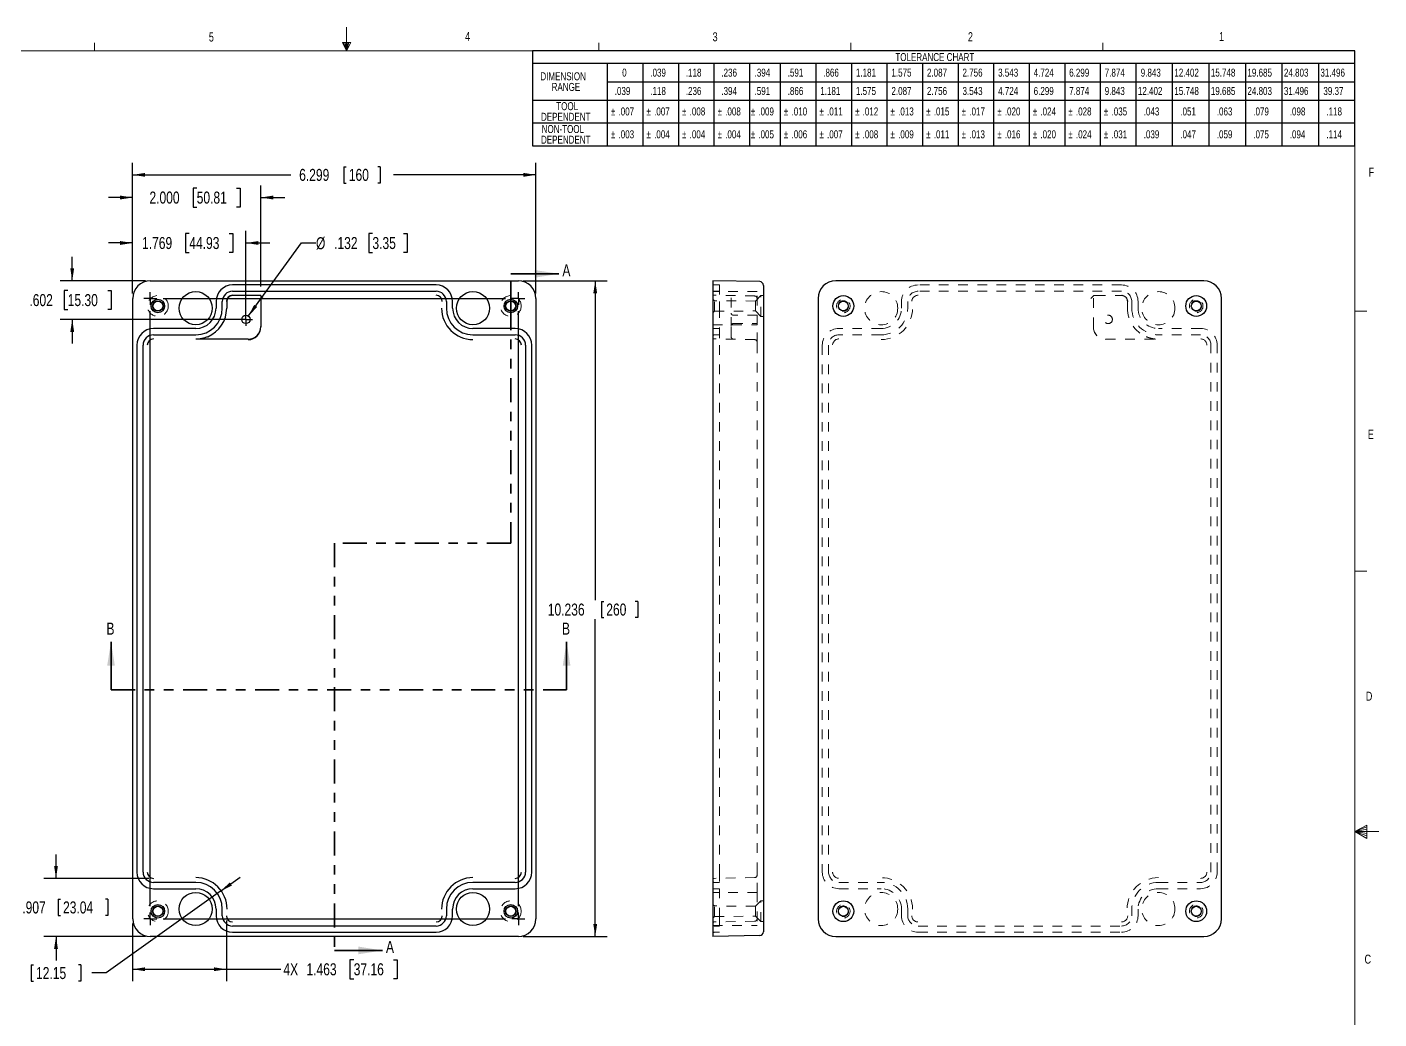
# Paper-space layout 'Sheet1' of a CAD drawing. Header units: inches. Extents: x 0.3 to 21.8, y 0.2 to 16.9.
# Drawn here: x 7.7 to 21.77, y 6.58 to 16.91 of the extents above; entities that cross this region are included whole.
import ezdxf

# ---------------------------------------------------------------- set-up
doc = ezdxf.new("R2010")
doc.units = ezdxf.units.IN
doc.header["$MEASUREMENT"] = 0
doc.linetypes.add('HIDDEN', pattern=[0.075, 0.05, -0.025])
doc.linetypes.add('PHANTOM', pattern=[0.5, 0.25, -0.05, 0.05, -0.05, 0.05, -0.05])
doc.layers.add('SLD-0', color=7, linetype='Continuous')
doc.styles.add('SLDTEXTSTYLE1', font='TXT', dxfattribs={"width": 0.75})
doc.styles.add('SLDTEXTSTYLE3', font='TXT', dxfattribs={"width": 0.6875})
doc.dimstyles.new('SLDDIMSTYLE0', dxfattribs={"dimtxt": 0.125, "dimasz": 0.13, "dimexe": 0, "dimexo": 0.0625, "dimgap": 0.03125, "dimtad": 0, "dimtih": 1, "dimtoh": 1, "dimdec": 3, "dimlfac": 1.5, "dimrnd": 1e-09, "dimzin": 12, "dimdsep": 46, "dimtxsty": 'SLDTEXTSTYLE1', "dimsah": 1, "dimcen": 0.09, "dimadec": 0, "dimazin": 3, "dimtfac": 1, "dimtdec": 3, "dimtofl": 0, "dimtmove": 0, "dimatfit": 3, "dimfxl": 0, "dimfrac": 2, "dimtolj": 1, "dimtzin": 12, "dimarcsym": 0})
doc.dimstyles.new('SLDDIMSTYLE1', dxfattribs={"dimtxt": 0.125, "dimasz": 0.13, "dimexe": 0, "dimexo": 0.0625, "dimgap": 0.03125, "dimtad": 0, "dimtih": 1, "dimtoh": 1, "dimdec": 3, "dimlfac": 1.5, "dimrnd": 1e-09, "dimzin": 12, "dimdsep": 46, "dimtxsty": 'SLDTEXTSTYLE1', "dimsah": 1, "dimcen": 0, "dimadec": 0, "dimazin": 3, "dimtfac": 1, "dimtdec": 3, "dimtofl": 0, "dimtmove": 0, "dimatfit": 3, "dimfxl": 0, "dimfrac": 2, "dimtolj": 1, "dimtzin": 12, "dimarcsym": 0})
doc.dimstyles.new('SLDDIMSTYLE2', dxfattribs={"dimtxt": 0.125, "dimasz": 0.13, "dimexe": 0, "dimexo": 0.0625, "dimgap": 0.03125, "dimtad": 0, "dimtih": 1, "dimtoh": 1, "dimdec": 3, "dimlfac": 1.5, "dimrnd": 1e-09, "dimzin": 12, "dimdsep": 46, "dimtxsty": 'SLDTEXTSTYLE1', "dimsah": 1, "dimcen": 0.09, "dimadec": 0, "dimazin": 3, "dimtfac": 1, "dimtdec": 3, "dimtmove": 0, "dimatfit": 0, "dimfxl": 0, "dimfrac": 2, "dimtolj": 1, "dimtzin": 12, "dimarcsym": 0})
doc.dimstyles.new('SLDDIMSTYLE3', dxfattribs={"dimtxt": 0.125, "dimasz": 0.13, "dimexe": 0, "dimexo": 0.0625, "dimgap": 0.03125, "dimtad": 0, "dimtih": 1, "dimtoh": 1, "dimdec": 3, "dimlfac": 1.5, "dimrnd": 1e-09, "dimzin": 4, "dimdsep": 46, "dimtxsty": 'SLDTEXTSTYLE1', "dimsah": 1, "dimcen": 0.09, "dimadec": 0, "dimazin": 1, "dimtfac": 1, "dimtdec": 3, "dimtmove": 0, "dimatfit": 0, "dimfxl": 0, "dimfrac": 2, "dimtolj": 1, "dimtzin": 12, "dimarcsym": 0})
doc.dimstyles.new('SLDDIMSTYLE4', dxfattribs={"dimtxt": 0.125, "dimasz": 0.13, "dimexe": 0, "dimexo": 0.0625, "dimgap": 0.03125, "dimtad": 0, "dimtih": 1, "dimtoh": 1, "dimdec": 3, "dimlfac": 1.5, "dimrnd": 1e-09, "dimzin": 12, "dimdsep": 46, "dimtxsty": 'SLDTEXTSTYLE1', "dimsah": 1, "dimcen": 0, "dimadec": 0, "dimazin": 3, "dimtfac": 1, "dimtdec": 3, "dimtofl": 0, "dimtmove": 0, "dimatfit": 3, "dimfxl": 0, "dimfrac": 2, "dimtolj": 1, "dimtzin": 12, "dimarcsym": 0})

# ---------------------------------------------------------------- blocks, each defined once
blk = doc.blocks.new('SW_TABLEANNOTATION_1')
at = {"layer": 'SLD-0', "color": 0}
for p, q in [((0, 0), (0, -0.988)), ((8.565, 0), (0, 0)), ((8.565, -0.988), (8.565, 0)), ((0, -0.129), (8.565, -0.129)), ((0.779, -0.129), (0.779, -0.988)), ((1.149, -0.129), (1.149, -0.988)), ((1.52, -0.129), (1.52, -0.988)), ((1.89, -0.129), (1.89, -0.988)), ((2.26, -0.129), (2.26, -0.988)), ((2.581, -0.129), (2.581, -0.988)), ((2.951, -0.129), (2.951, -0.988)), ((3.321, -0.129), (3.321, -0.988)), ((3.691, -0.129), (3.691, -0.988)), ((4.062, -0.129), (4.062, -0.988)), ((4.432, -0.129), (4.432, -0.988)), ((4.802, -0.129), (4.802, -0.988)), ((5.172, -0.129), (5.172, -0.988)), ((5.542, -0.129), (5.542, -0.988)), ((5.913, -0.129), (5.913, -0.988)), ((6.283, -0.129), (6.283, -0.988)), ((6.663, -0.129), (6.663, -0.988)), ((7.043, -0.129), (7.043, -0.988)), ((7.424, -0.129), (7.424, -0.988)), ((7.804, -0.129), (7.804, -0.988)), ((8.184, -0.129), (8.184, -0.988)), ((0.779, -0.324), (8.565, -0.324)), ((0, -0.512), (8.565, -0.512)), ((0, -0.75), (8.565, -0.75)), ((0, -0.988), (8.565, -0.988))]:
    blk.add_line(p, q, dxfattribs=at)
at = {"layer": 'SLD-0', "color": 0, "attachment_point": 1, "style": 'SLDTEXTSTYLE1'}
for s, insert, char_height in [('TOLERANCE CHART', (3.779, -0.023), 0.08333), ('DIMENSION', (0.083, -0.223), 0.0833), ('0', (0.934, -0.185), 0.0833), ('.039', (1.227, -0.185), 0.0833), ('.118', (1.597, -0.185), 0.0833), ('.236', (1.967, -0.185), 0.0833), ('.394', (2.313, -0.185), 0.0833), ('.591', (2.658, -0.185), 0.0833), ('.866', (3.028, -0.185), 0.0833), ('1.181', (3.368, -0.185), 0.0833), ('1.575', (3.738, -0.185), 0.0833), ('2.087', (4.108, -0.185), 0.0833), ('2.756', (4.478, -0.185), 0.0833), ('3.543', (4.849, -0.185), 0.0833), ('4.724', (5.219, -0.185), 0.0833), ('6.299', (5.589, -0.185), 0.0833), ('7.874', (5.959, -0.185), 0.0833), ('9.843', (6.334, -0.185), 0.0833), ('12.402', (6.684, -0.185), 0.0833), ('15.748', (7.064, -0.185), 0.0833), ('19.685', (7.445, -0.185), 0.0833), ('24.803', (7.825, -0.185), 0.0833), ('31.496', (8.205, -0.185), 0.0833), ('RANGE', (0.2, -0.334), 0.0833), ('.039', (0.857, -0.376), 0.0833), ('.118', (1.227, -0.376), 0.0833), ('.236', (1.597, -0.376), 0.0833), ('.394', (1.967, -0.376), 0.0833), ('.591', (2.313, -0.376), 0.0833), ('.866', (2.658, -0.376), 0.0833), ('1.181', (2.997, -0.376), 0.0833), ('1.575', (3.368, -0.376), 0.0833), ('2.087', (3.738, -0.376), 0.0833), ('2.756', (4.108, -0.376), 0.0833), ('3.543', (4.478, -0.376), 0.0833), ('4.724', (4.849, -0.376), 0.0833), ('6.299', (5.219, -0.376), 0.0833), ('7.874', (5.589, -0.376), 0.0833), ('9.843', (5.959, -0.376), 0.0833), ('12.402', (6.304, -0.376), 0.0833), ('15.748', (6.684, -0.376), 0.0833), ('19.685', (7.064, -0.376), 0.0833), ('24.803', (7.445, -0.376), 0.0833), ('31.496', (7.825, -0.376), 0.0833), ('39.37', (8.236, -0.376), 0.0833), ('TOOL', (0.248, -0.534), 0.0833), ('DEPENDENT', (0.089, -0.645), 0.0833), ('%%p', (0.817, -0.589), 0.0833), ('.007', (0.896, -0.589), 0.0833), ('%%p', (1.187, -0.589), 0.0833), ('.007', (1.267, -0.589), 0.0833), ('%%p', (1.557, -0.589), 0.0833), ('.008', (1.637, -0.589), 0.0833), ('%%p', (1.928, -0.589), 0.0833), ('.008', (2.007, -0.589), 0.0833), ('%%p', (2.273, -0.589), 0.0833), ('.009', (2.352, -0.589), 0.0833), ('%%p', (2.618, -0.589), 0.0833), ('.010', (2.698, -0.589), 0.0833), ('%%p', (2.989, -0.589), 0.0833), ('.011', (3.068, -0.589), 0.0833), ('%%p', (3.359, -0.589), 0.0833), ('.012', (3.438, -0.589), 0.0833), ('%%p', (3.729, -0.589), 0.0833), ('.013', (3.808, -0.589), 0.0833), ('%%p', (4.099, -0.589), 0.0833), ('.015', (4.179, -0.589), 0.0833), ('%%p', (4.469, -0.589), 0.0833), ('.017', (4.549, -0.589), 0.0833), ('%%p', (4.84, -0.589), 0.0833), ('.020', (4.919, -0.589), 0.0833), ('%%p', (5.21, -0.589), 0.0833), ('.024', (5.289, -0.589), 0.0833), ('%%p', (5.58, -0.589), 0.0833), ('.028', (5.659, -0.589), 0.0833), ('%%p', (5.95, -0.589), 0.0833), ('.035', (6.03, -0.589), 0.0833), ('.043', (6.365, -0.589), 0.0833), ('.051', (6.746, -0.589), 0.0833), ('.063', (7.126, -0.589), 0.0833), ('.079', (7.506, -0.589), 0.0833), ('.098', (7.886, -0.589), 0.0833), ('.118', (8.267, -0.589), 0.0833), ('NON-TOOL', (0.096, -0.772), 0.0833), ('%%p', (0.817, -0.827), 0.0833), ('.003', (0.896, -0.827), 0.0833), ('%%p', (1.187, -0.827), 0.0833), ('.004', (1.267, -0.827), 0.0833), ('%%p', (1.557, -0.827), 0.0833), ('.004', (1.637, -0.827), 0.0833), ('%%p', (1.928, -0.827), 0.0833), ('.004', (2.007, -0.827), 0.0833), ('%%p', (2.273, -0.827), 0.0833), ('.005', (2.352, -0.827), 0.0833), ('%%p', (2.618, -0.827), 0.0833), ('.006', (2.698, -0.827), 0.0833), ('%%p', (2.989, -0.827), 0.0833), ('.007', (3.068, -0.827), 0.0833), ('%%p', (3.359, -0.827), 0.0833), ('.008', (3.438, -0.827), 0.0833), ('%%p', (3.729, -0.827), 0.0833), ('.009', (3.808, -0.827), 0.0833), ('%%p', (4.099, -0.827), 0.0833), ('.011', (4.179, -0.827), 0.0833), ('%%p', (4.469, -0.827), 0.0833), ('.013', (4.549, -0.827), 0.0833), ('%%p', (4.84, -0.827), 0.0833), ('.016', (4.919, -0.827), 0.0833), ('%%p', (5.21, -0.827), 0.0833), ('.020', (5.289, -0.827), 0.0833), ('%%p', (5.58, -0.827), 0.0833), ('.024', (5.659, -0.827), 0.0833), ('%%p', (5.95, -0.827), 0.0833), ('.031', (6.03, -0.827), 0.0833), ('.039', (6.365, -0.827), 0.0833), ('.047', (6.746, -0.827), 0.0833), ('.059', (7.126, -0.827), 0.0833), ('.075', (7.506, -0.827), 0.0833), ('.094', (7.886, -0.827), 0.0833), ('.114', (8.267, -0.827), 0.0833), ('DEPENDENT', (0.089, -0.883), 0.0833)]:
    blk.add_mtext(s, dxfattribs=dict(at, insert=insert, char_height=char_height))
blk = doc.blocks.new('_D')
at = {"layer": 'SLD-0'}
for p, q in [((12.861, 14.267), (13.737, 14.267)), ((13.612, 14.267), (13.612, 10.945)), ((13.676, 10.93), (13.676, 10.762)), ((13.676, 10.93), (13.702, 10.93)), ((14.055, 10.93), (14.029, 10.93)), ((14.055, 10.93), (14.055, 10.762)), ((13.612, 7.443), (13.612, 10.747)), ((13.676, 10.762), (13.702, 10.762)), ((14.055, 10.762), (14.029, 10.762)), ((12.861, 7.443), (13.737, 7.443))]:
    blk.add_line(p, q, dxfattribs=at)
for points in [[(13.612, 14.267), (13.592, 14.137), (13.632, 14.137)], [(13.612, 7.443), (13.632, 7.573), (13.592, 7.573)]]:
    blk.add_solid(points, dxfattribs=at)
at = {"layer": 'SLD-0', "char_height": 0.125, "attachment_point": 1, "style": 'SLDTEXTSTYLE1'}
for s, insert in [('10.236', (13.118, 10.908)), ('260', (13.727, 10.908))]:
    blk.add_mtext(s, dxfattribs=dict(at, insert=insert))
blk = doc.blocks.new('_D_1')
at = {"layer": 'SLD-0'}
for p, q in [((8.795, 14.134), (8.795, 15.495)), ((12.995, 14.134), (12.995, 15.495)), ((8.795, 15.37), (10.441, 15.37)), ((10.995, 15.454), (10.995, 15.285)), ((10.995, 15.454), (11.02, 15.454)), ((11.374, 15.454), (11.348, 15.454)), ((11.374, 15.454), (11.374, 15.285)), ((12.995, 15.37), (11.512, 15.37)), ((10.995, 15.285), (11.02, 15.285)), ((11.374, 15.285), (11.348, 15.285))]:
    blk.add_line(p, q, dxfattribs=at)
for points in [[(8.795, 15.37), (8.925, 15.35), (8.925, 15.39)], [(12.995, 15.37), (12.865, 15.39), (12.865, 15.35)]]:
    blk.add_solid(points, dxfattribs=at)
at = {"layer": 'SLD-0', "char_height": 0.125, "attachment_point": 1, "style": 'SLDTEXTSTYLE1'}
for s, insert in [('6.299', (10.529, 15.432)), ('160', (11.046, 15.432))]:
    blk.add_mtext(s, dxfattribs=dict(at, insert=insert))
blk = doc.blocks.new('_D_2')
at = {"layer": 'SLD-0'}
for p, q in [((9.711, 7.914), (9.915, 8.06)), ((9.711, 7.914), (8.519, 7.063)), ((7.739, 7.147), (7.739, 6.979)), ((7.739, 7.147), (7.764, 7.147)), ((8.256, 7.147), (8.23, 7.147)), ((8.256, 7.147), (8.256, 6.979)), ((8.519, 7.063), (8.369, 7.063)), ((7.739, 6.979), (7.764, 6.979)), ((8.256, 6.979), (8.23, 6.979))]:
    blk.add_line(p, q, dxfattribs=at)
blk.add_solid([(9.711, 7.914), (9.829, 7.974), (9.806, 8.006)], dxfattribs=at)
at = {"layer": 'SLD-0', "char_height": 0.125, "attachment_point": 1}
for s, insert, style in [('4X R', (7.023, 7.125), 'SLDTEXTSTYLE3'), ('.479', (7.365, 7.125), 'SLDTEXTSTYLE1'), ('12.15', (7.789, 7.125), 'SLDTEXTSTYLE1')]:
    blk.add_mtext(s, dxfattribs=dict(at, insert=insert, style=style))
blk = doc.blocks.new('_D_3')
at = {"layer": 'SLD-0'}
for p, q in [((7.997, 8.048), (7.997, 8.298)), ((8.962, 8.048), (7.872, 8.048)), ((8.02, 7.83), (8.02, 7.661)), ((8.02, 7.83), (8.045, 7.83)), ((8.537, 7.83), (8.511, 7.83)), ((8.537, 7.83), (8.537, 7.661)), ((8.02, 7.661), (8.045, 7.661)), ((8.537, 7.661), (8.511, 7.661)), ((8.929, 7.443), (7.872, 7.443)), ((7.997, 7.443), (7.997, 7.193))]:
    blk.add_line(p, q, dxfattribs=at)
for points in [[(7.997, 8.048), (8.017, 8.178), (7.977, 8.178)], [(7.997, 7.443), (7.977, 7.313), (8.017, 7.313)]]:
    blk.add_solid(points, dxfattribs=at)
at = {"layer": 'SLD-0', "char_height": 0.125, "attachment_point": 1, "style": 'SLDTEXTSTYLE1'}
for s, insert in [('4X', (7.406, 7.808)), ('.907', (7.646, 7.808)), ('23.04', (8.07, 7.808))]:
    blk.add_mtext(s, dxfattribs=dict(at, insert=insert))
blk = doc.blocks.new('_D_4')
at = {"layer": 'SLD-0'}
for p, q in [((9.771, 7.61), (9.771, 6.977)), ((8.795, 7.577), (8.795, 6.977)), ((11.097, 7.201), (11.058, 7.201)), ((11.058, 7.201), (11.058, 7.003)), ((11.512, 7.201), (11.55, 7.201)), ((11.55, 7.201), (11.55, 7.003)), ((8.795, 7.102), (9.771, 7.102)), ((9.771, 7.102), (10.339, 7.102)), ((11.058, 7.003), (11.097, 7.003)), ((11.55, 7.003), (11.512, 7.003))]:
    blk.add_line(p, q, dxfattribs=at)
for points in [[(8.795, 7.102), (8.925, 7.082), (8.925, 7.122)], [(9.771, 7.102), (9.641, 7.122), (9.641, 7.082)]]:
    blk.add_solid(points, dxfattribs=at)
at = {"layer": 'SLD-0', "char_height": 0.125, "attachment_point": 1, "style": 'SLDTEXTSTYLE1'}
for s, insert in [('4X', (10.365, 7.164)), ('1.463', (10.605, 7.164)), ('37.16', (11.097, 7.164))]:
    blk.add_mtext(s, dxfattribs=dict(at, insert=insert))
blk = doc.blocks.new('_D_5')
at = {"layer": 'SLD-0'}
for p, q in [((8.795, 14.134), (8.795, 15.259)), ((9.462, 15.233), (9.424, 15.233)), ((9.424, 15.233), (9.424, 15.034)), ((9.878, 15.233), (9.916, 15.233)), ((9.916, 15.233), (9.916, 15.034)), ((10.129, 14.209), (10.129, 15.259)), ((8.795, 15.134), (8.545, 15.134)), ((10.129, 15.134), (10.379, 15.134)), ((9.424, 15.034), (9.462, 15.034)), ((9.916, 15.034), (9.878, 15.034))]:
    blk.add_line(p, q, dxfattribs=at)
for points in [[(8.795, 15.134), (8.665, 15.154), (8.665, 15.114)], [(10.129, 15.134), (10.259, 15.114), (10.259, 15.154)]]:
    blk.add_solid(points, dxfattribs=at)
at = {"layer": 'SLD-0', "char_height": 0.125, "attachment_point": 1, "style": 'SLDTEXTSTYLE1'}
for s, insert in [('2.000', (8.97, 15.196)), ('50.81', (9.462, 15.196))]:
    blk.add_mtext(s, dxfattribs=dict(at, insert=insert))
blk = doc.blocks.new('_D_6')
at = {"layer": 'SLD-0'}
for p, q in [((10.001, 13.901), (10.554, 14.661)), ((10.554, 14.661), (10.704, 14.661)), ((11.292, 14.76), (11.254, 14.76)), ((11.254, 14.76), (11.254, 14.562)), ((11.615, 14.76), (11.653, 14.76)), ((11.653, 14.76), (11.653, 14.562)), ((11.254, 14.562), (11.292, 14.562)), ((11.653, 14.562), (11.615, 14.562))]:
    blk.add_line(p, q, dxfattribs=at)
blk.add_solid([(10.001, 13.901), (10.093, 13.995), (10.061, 14.018)], dxfattribs=at)
at = {"layer": 'SLD-0', "char_height": 0.125, "attachment_point": 1, "style": 'SLDTEXTSTYLE1'}
for s, insert in [('%%c', (10.704, 14.721)), ('.132', (10.893, 14.723)), ('3.35', (11.292, 14.723))]:
    blk.add_mtext(s, dxfattribs=dict(at, insert=insert))
blk = doc.blocks.new('_D_7')
at = {"layer": 'SLD-0'}
for p, q in [((8.795, 14.134), (8.795, 14.786)), ((9.975, 13.916), (9.975, 14.786)), ((8.795, 14.661), (8.545, 14.661)), ((9.385, 14.76), (9.347, 14.76)), ((9.347, 14.76), (9.347, 14.562)), ((9.801, 14.76), (9.839, 14.76)), ((9.839, 14.76), (9.839, 14.562)), ((9.975, 14.661), (10.225, 14.661)), ((9.347, 14.562), (9.385, 14.562)), ((9.839, 14.562), (9.801, 14.562))]:
    blk.add_line(p, q, dxfattribs=at)
for points in [[(8.795, 14.661), (8.665, 14.681), (8.665, 14.641)], [(9.975, 14.661), (10.105, 14.641), (10.105, 14.681)]]:
    blk.add_solid(points, dxfattribs=at)
at = {"layer": 'SLD-0', "char_height": 0.125, "attachment_point": 1, "style": 'SLDTEXTSTYLE1'}
for s, insert in [('1.769', (8.893, 14.723)), ('44.93', (9.385, 14.723))]:
    blk.add_mtext(s, dxfattribs=dict(at, insert=insert))
blk = doc.blocks.new('_D_8')
at = {"layer": 'SLD-0'}
for p, q in [((8.166, 14.267), (8.166, 14.517)), ((8.929, 14.267), (8.041, 14.267)), ((8.119, 14.166), (8.081, 14.166)), ((8.081, 14.166), (8.081, 13.967)), ((8.535, 14.166), (8.573, 14.166)), ((8.573, 14.166), (8.573, 13.967)), ((8.081, 13.967), (8.119, 13.967)), ((8.573, 13.967), (8.535, 13.967)), ((9.925, 13.866), (8.041, 13.866)), ((8.166, 13.866), (8.166, 13.616))]:
    blk.add_line(p, q, dxfattribs=at)
for points in [[(8.166, 14.267), (8.186, 14.397), (8.146, 14.397)], [(8.166, 13.866), (8.146, 13.736), (8.186, 13.736)]]:
    blk.add_solid(points, dxfattribs=at)
at = {"layer": 'SLD-0', "char_height": 0.125, "attachment_point": 1, "style": 'SLDTEXTSTYLE1'}
for s, insert in [('.602', (7.72, 14.129)), ('15.30', (8.119, 14.129))]:
    blk.add_mtext(s, dxfattribs=dict(at, insert=insert))
blk = doc.blocks.new('SW_CENTERMARKSYMBOL_0')
at = {"layer": 'SLD-0', "color": 0}
for p, q in [((0, 6.457), (0, 6.523)), ((3.832, 6.457), (3.832, 6.523)), ((0, 6.457), (-0.067, 6.457)), ((0, 6.457), (0, 6.39)), ((0, 6.457), (0.067, 6.457)), ((0.133, 6.457), (3.699, 6.457)), ((3.832, 6.457), (3.765, 6.457)), ((3.832, 6.457), (3.832, 6.39)), ((3.832, 6.457), (3.899, 6.457)), ((0, 0.133), (0, 6.323)), ((3.832, 0.133), (3.832, 6.323)), ((0, 0), (-0.067, 0)), ((0, 0), (0, 0.067)), ((0, 0), (0, -0.067)), ((0, 0), (0.067, 0)), ((0.133, 0), (3.699, 0)), ((3.832, 0), (3.765, 0)), ((3.832, 0), (3.832, 0.067)), ((3.832, 0), (3.832, -0.067)), ((3.832, 0), (3.899, 0))]:
    blk.add_line(p, q, dxfattribs=at)
blk = doc.blocks.new('SW_CENTERMARKSYMBOL_1')
at = {"layer": 'SLD-0', "color": 0}
for q in [(-0.067, 0), (0, 0.067), (0, -0.067), (0.067, 0)]:
    blk.add_line((0, 0), q, dxfattribs=at)

psp = doc.layouts.new('Sheet1')

# ---------------------------------------------------------------- linework, layer by layer
at = {"color": 7, "linetype": 'Continuous', "lineweight": 18}
for p, q in [((11.02288, 16.660601), (11.02288, 16.908296)), ((0.52288, 16.660601), (21.52288, 16.660601)), ((8.39788, 16.660601), (8.39788, 16.7454)), ((10.980905, 16.74622), (11.066996, 16.74622)), ((11.02288, 16.660601), (10.980905, 16.74622)), ((11.02288, 16.660601), (10.98907, 16.74622)), ((11.02288, 16.660601), (11.008552, 16.74622)), ((11.02288, 16.660601), (11.035826, 16.74622)), ((11.02288, 16.660601), (11.045956, 16.74622)), ((11.02288, 16.660601), (11.066996, 16.74622)), ((13.64788, 16.660601), (13.64788, 16.7454)), ((16.27288, 16.660601), (16.27288, 16.7454)), ((18.89788, 16.660601), (18.89788, 16.7454)), ((21.52288, 0.410601), (21.52288, 16.660601)), ((21.52288, 13.951601), (21.64788, 13.951601)), ((21.52288, 11.243601), (21.64788, 11.243601)), ((21.52288, 8.535601), (21.64687, 8.601141)), ((21.64687, 8.601141), (21.64687, 8.462331)), ((21.64687, 8.582675), (21.52288, 8.535601)), ((21.64687, 8.558725), (21.52288, 8.535601)), ((21.64687, 8.516351), (21.52288, 8.535601)), ((21.64687, 8.489637), (21.52288, 8.535601)), ((21.64687, 8.462331), (21.52288, 8.535601)), ((21.52288, 8.535601), (21.77288, 8.535601))]:
    psp.add_line(p, q, dxfattribs=at)
at = {"color": 7, "linetype": 'Continuous', "lineweight": 25}
for p, q in [((8.979224, 14.26746), (12.811245, 14.26746)), ((11.954022, 14.224127), (9.836447, 14.224127)), ((14.838093, 14.26746), (14.838093, 14.083733)), ((15.324344, 14.258972), (14.838093, 14.26746)), ((15.363027, 14.219608), (15.363027, 14.083733)), ((19.948783, 14.26746), (16.116762, 14.26746)), ((8.795497, 7.62704), (8.795497, 14.083733)), ((9.836447, 14.158793), (11.954022, 14.158793)), ((10.102757, 14.113489), (9.836447, 14.113489)), ((10.129004, 14.11303), (10.129004, 13.790284)), ((12.994972, 14.083733), (12.994972, 7.62704)), ((14.838093, 14.083733), (14.838093, 7.62704)), ((15.363027, 14.083733), (15.363027, 7.62704)), ((15.933035, 14.083733), (15.933035, 7.62704)), ((20.13251, 7.62704), (20.13251, 14.083733)), ((9.663497, 14.051176), (9.663497, 13.981793)), ((9.72883, 13.981793), (9.72883, 14.051176)), ((9.774135, 14.051176), (9.774135, 13.981793)), ((12.061639, 14.051176), (12.061639, 13.981793)), ((12.126972, 13.981793), (12.126972, 14.051176)), ((9.45183, 13.770126), (9.011781, 13.770126)), ((9.011781, 13.704793), (9.45183, 13.704793)), ((9.99777, 13.659038), (9.45183, 13.659038)), ((10.129004, 13.790284), (10.129004, 13.786487)), ((12.778689, 13.770126), (12.338639, 13.770126)), ((12.338639, 13.704793), (12.778689, 13.704793)), ((8.83883, 13.597176), (8.83883, 8.113596)), ((8.904164, 8.113596), (8.904164, 13.597176)), ((12.886305, 13.597176), (12.886305, 8.113596)), ((12.951639, 8.113596), (12.951639, 13.597176)), ((9.45183, 8.005979), (9.011781, 8.005979)), ((9.011781, 7.940646), (9.45183, 7.940646)), ((12.778689, 8.005979), (12.338639, 8.005979)), ((12.338639, 7.940646), (12.778689, 7.940646)), ((9.663497, 7.72898), (9.663497, 7.659596)), ((9.72883, 7.659596), (9.72883, 7.72898)), ((12.061639, 7.72898), (12.061639, 7.659596)), ((12.126972, 7.659596), (12.126972, 7.72898)), ((14.838093, 7.62704), (14.838093, 7.443313)), ((15.363027, 7.62704), (15.363027, 7.491164)), ((11.954022, 7.55198), (9.836447, 7.55198)), ((9.836447, 7.486646), (11.954022, 7.486646)), ((12.811245, 7.443313), (8.979224, 7.443313)), ((15.324344, 7.4518), (14.838093, 7.443313)), ((16.116762, 7.443313), (19.948783, 7.443313))]:
    psp.add_line(p, q, dxfattribs=at)
at = {"color": 7, "linetype": 'PHANTOM', "lineweight": 35}
for p, q in [((12.732505, 14.004993), (12.732505, 14.339765)), ((12.732505, 14.004993), (12.732505, 11.536762)), ((12.732505, 11.536762), (10.895235, 11.536762)), ((10.895235, 11.536762), (10.895235, 7.297807)), ((8.569877, 10.010494), (13.313838, 10.010494))]:
    psp.add_line(p, q, dxfattribs=at)
at = {"color": 7, "linetype": 'Continuous', "lineweight": 35}
for p, q in [((12.732505, 14.339765), (13.232505, 14.339765)), ((8.569877, 10.010494), (8.569877, 10.510494)), ((13.313838, 10.010494), (13.313838, 10.510494)), ((10.895235, 7.297807), (11.395235, 7.297807))]:
    psp.add_line(p, q, dxfattribs=at)
at = {"color": 7, "linetype": 'HIDDEN', "lineweight": 18}
for p, q in [((14.90476, 14.224127), (14.851426, 14.224127)), ((14.90476, 14.224127), (14.90476, 14.051176)), ((19.09156, 14.224127), (16.973985, 14.224127)), ((15.297411, 14.15446), (14.838093, 14.15446)), ((15.271622, 14.109226), (14.851194, 14.116565)), ((14.90476, 14.158793), (14.851426, 14.158793)), ((15.027411, 13.790284), (15.027411, 14.113489)), ((15.336781, 14.113326), (15.279728, 14.056273)), ((15.297411, 13.809127), (15.297411, 14.15446)), ((15.336781, 13.896659), (15.336781, 14.113326)), ((15.363027, 14.113326), (15.336781, 14.113326)), ((19.09156, 14.158793), (16.973985, 14.158793)), ((18.799003, 14.11303), (18.799003, 14.109234)), ((18.799003, 13.786487), (18.799003, 14.109234)), ((18.82525, 14.113489), (19.09156, 14.113489)), ((14.853523, 14.059993), (14.838093, 14.075423)), ((14.838093, 13.934562), (14.853523, 13.949993)), ((14.853523, 13.949993), (14.853523, 14.059993)), ((15.279728, 14.056273), (14.853523, 14.059993)), ((14.853523, 13.949993), (15.279728, 13.953712)), ((14.90476, 14.051176), (14.90476, 13.981793)), ((14.90476, 13.981793), (14.90476, 13.770126)), ((15.279728, 13.953712), (15.279728, 14.056273)), ((15.279728, 13.953712), (15.336781, 13.896659)), ((16.801035, 14.051176), (16.801035, 13.981793)), ((16.866368, 14.051176), (16.866368, 13.981793)), ((19.153872, 14.051176), (19.153872, 13.981793)), ((19.199177, 13.981793), (19.199177, 14.051176)), ((19.26451, 13.981793), (19.26451, 14.051176)), ((14.838093, 13.809127), (15.297411, 13.809127)), ((15.297411, 13.90982), (15.047411, 13.90982)), ((15.047411, 13.821863), (15.297411, 13.821863)), ((15.297411, 13.628983), (15.297411, 13.809127)), ((15.336781, 13.896659), (15.363027, 13.896659)), ((15.271622, 13.655226), (14.851194, 13.662564)), ((14.90476, 13.770126), (14.851426, 13.770126)), ((14.90476, 13.704793), (14.851426, 13.704793)), ((14.90476, 13.770126), (14.90476, 13.597176)), ((15.027411, 13.685281), (15.027411, 13.790284)), ((16.589368, 13.770126), (16.149319, 13.770126)), ((16.589368, 13.704793), (16.149319, 13.704793)), ((18.930237, 13.659038), (19.476177, 13.659038)), ((19.916227, 13.770126), (19.476177, 13.770126)), ((19.916227, 13.704793), (19.476177, 13.704793)), ((14.90476, 13.597176), (14.90476, 8.113596)), ((15.297411, 13.597176), (15.297411, 13.628983)), ((15.297411, 8.113596), (15.297411, 13.597176)), ((15.976368, 13.597176), (15.976368, 8.113596)), ((16.041702, 13.597176), (16.041702, 8.113596)), ((20.023843, 8.113596), (20.023843, 13.597176)), ((20.089177, 8.113596), (20.089177, 13.597176)), ((15.271622, 8.055547), (14.851194, 8.048208)), ((14.90476, 8.113596), (14.90476, 7.940646)), ((15.297411, 8.08179), (15.297411, 8.113596)), ((15.297411, 7.901646), (15.297411, 8.08179)), ((15.297411, 7.901646), (14.838093, 7.901646)), ((14.90476, 8.005979), (14.851426, 8.005979)), ((14.90476, 7.940646), (14.851426, 7.940646)), ((14.90476, 7.940646), (14.90476, 7.72898)), ((15.297411, 7.901646), (15.297411, 7.556313)), ((16.149319, 8.005979), (16.589368, 8.005979)), ((16.149319, 7.940646), (16.589368, 7.940646)), ((19.476177, 8.005979), (19.916227, 8.005979)), ((19.476177, 7.940646), (19.916227, 7.940646)), ((14.853523, 7.76078), (14.838093, 7.77621)), ((14.853523, 7.65078), (14.853523, 7.76078)), ((15.279728, 7.757061), (14.853523, 7.76078)), ((15.336781, 7.814113), (15.279728, 7.757061)), ((15.279728, 7.654499), (15.279728, 7.757061)), ((15.336781, 7.597447), (15.336781, 7.814113)), ((15.363027, 7.814113), (15.336781, 7.814113)), ((14.838093, 7.63535), (14.853523, 7.65078)), ((14.853523, 7.65078), (15.279728, 7.654499)), ((14.90476, 7.72898), (14.90476, 7.659596)), ((14.90476, 7.659596), (14.90476, 7.486646)), ((15.279728, 7.654499), (15.336781, 7.597447)), ((16.801035, 7.72898), (16.801035, 7.659596)), ((16.866368, 7.72898), (16.866368, 7.659596)), ((19.199177, 7.659596), (19.199177, 7.72898)), ((19.26451, 7.659596), (19.26451, 7.72898)), ((14.838093, 7.556313), (15.297411, 7.556313)), ((15.271622, 7.601547), (14.851194, 7.594208)), ((14.90476, 7.55198), (14.851426, 7.55198)), ((14.90476, 7.486646), (14.851426, 7.486646)), ((15.336781, 7.597447), (15.363027, 7.597447)), ((16.973985, 7.55198), (19.09156, 7.55198)), ((16.973985, 7.486646), (19.09156, 7.486646))]:
    psp.add_line(p, q, dxfattribs=at)
at = {"color": 7, "linetype": 'Continuous', "lineweight": 25, "flags": 128}
psp.add_lwpolyline([(10.129008, 14.109226), (10.129589, 14.108644), (10.131135, 14.107098), (10.133588, 14.104646), (10.136854, 14.10138), (10.140812, 14.097422), (10.145312, 14.092922), (10.150186, 14.088047), (10.155251, 14.082983)], dxfattribs=at)
at = {"color": 7, "linetype": 'HIDDEN', "lineweight": 18, "flags": 128}
psp.add_lwpolyline([(18.798999, 14.109226), (18.798418, 14.108644), (18.796872, 14.107098), (18.79442, 14.104646), (18.791153, 14.10138), (18.787195, 14.097422), (18.782695, 14.092922), (18.777821, 14.088047), (18.772757, 14.082983)], dxfattribs=at)
at = {"color": 7, "linetype": 'HIDDEN', "lineweight": 18}
for centre, radius in [((9.057964, 14.004993), 0.108333), ((12.732505, 14.004993), 0.108333), ((16.589368, 13.981793), 0.172667), ((19.476177, 13.981793), 0.172667), ((16.195502, 14.004993), 0.07043), ((16.195502, 14.004993), 0.055), ((19.870043, 14.004993), 0.07043), ((19.870043, 14.004993), 0.055), ((18.95314, 13.865841), 0.043979), ((16.589368, 7.72898), 0.172667), ((19.476177, 7.72898), 0.172667), ((9.057964, 7.70578), 0.108333), ((12.732505, 7.70578), 0.108333), ((16.195502, 7.70578), 0.07043), ((16.195502, 7.70578), 0.055), ((19.870043, 7.70578), 0.07043), ((19.870043, 7.70578), 0.055)]:
    psp.add_circle(centre, radius, dxfattribs=at)
at = {"color": 7, "linetype": 'Continuous', "lineweight": 25}
for centre, radius in [((9.45183, 13.981793), 0.172667), ((12.338639, 13.981793), 0.172667), ((16.195502, 14.004993), 0.108333), ((19.870043, 14.004993), 0.108333), ((9.057964, 14.004993), 0.07043), ((9.057964, 14.004993), 0.055), ((9.057964, 14.004993), 0.051281), ((12.732505, 14.004993), 0.07043), ((12.732505, 14.004993), 0.055), ((12.732505, 14.004993), 0.051281), ((16.195502, 14.004993), 0.051281), ((19.870043, 14.004993), 0.051281), ((9.974867, 13.865841), 0.043979), ((9.45183, 7.72898), 0.172667), ((12.338639, 7.72898), 0.172667), ((9.057964, 7.70578), 0.07043), ((9.057964, 7.70578), 0.055), ((9.057964, 7.70578), 0.051281), ((12.732505, 7.70578), 0.07043), ((12.732505, 7.70578), 0.055), ((12.732505, 7.70578), 0.051281), ((16.195502, 7.70578), 0.108333), ((16.195502, 7.70578), 0.051281), ((19.870043, 7.70578), 0.108333), ((19.870043, 7.70578), 0.051281)]:
    psp.add_circle(centre, radius, dxfattribs=at)
for centre, radius, start, end in [((8.979224, 14.083733), 0.183727, 90, 180), ((9.836447, 14.051176), 0.17295, 90, 180), ((11.954022, 14.051176), 0.17295, 0, 90), ((12.811245, 14.083733), 0.183727, 0, 90), ((15.323657, 14.219608), 0.03937, 0, 89), ((16.116762, 14.083733), 0.183727, 90, 180), ((19.948783, 14.083733), 0.183727, 0, 90), ((9.836447, 14.051176), 0.107617, 90, 180), ((9.836447, 14.051176), 0.065388, 90, 180), ((9.836447, 14.051176), 0.062312, 90, 180), ((11.954022, 14.051176), 0.107617, 0, 90), ((11.954022, 14.051176), 0.065388, 0, 90), ((9.45183, 13.981793), 0.211667, 270, 0), ((9.45183, 13.981793), 0.277, 270, 0), ((9.45183, 13.981793), 0.322305, 293.077644, 0), ((12.338639, 13.981793), 0.326567, 180, 270), ((12.338639, 13.981793), 0.277, 180, 270), ((12.338639, 13.981793), 0.211667, 180, 270), ((9.01178, 13.597176), 0.17295, 90, 180), ((9.01178, 13.597176), 0.107617, 90, 180), ((9.01178, 13.597176), 0.065388, 90, 180), ((12.778689, 13.597176), 0.17295, 0, 90), ((12.778689, 13.597176), 0.107617, 0, 90), ((12.778689, 13.597176), 0.065388, 0, 90), ((9.01178, 8.113596), 0.17295, 180, 270), ((9.01178, 8.113596), 0.107617, 180, 270), ((9.01178, 8.113596), 0.065388, 180, 270), ((9.45183, 7.72898), 0.326567, 0, 90), ((12.338639, 7.72898), 0.326567, 90, 180), ((12.778689, 8.113596), 0.065388, 270, 0), ((12.778689, 8.113596), 0.107617, 270, 0), ((12.778689, 8.113596), 0.17295, 270, 0), ((9.45183, 7.72898), 0.277, 0, 90), ((9.45183, 7.72898), 0.211667, 0, 90), ((12.338639, 7.72898), 0.277, 90, 180), ((12.338639, 7.72898), 0.211667, 90, 180), ((8.979224, 7.62704), 0.183727, 180, 270), ((9.836447, 7.659596), 0.17295, 180, 270), ((9.836447, 7.659596), 0.107617, 180, 270), ((9.836447, 7.659596), 0.065388, 180, 270), ((11.954022, 7.659596), 0.065388, 270, 0), ((11.954022, 7.659596), 0.17295, 270, 0), ((11.954022, 7.659596), 0.107617, 270, 0), ((12.811245, 7.62704), 0.183727, 270, 0), ((16.116762, 7.62704), 0.183727, 180, 270), ((19.948783, 7.62704), 0.183727, 270, 0), ((15.323657, 7.491164), 0.03937, 271, 0)]:
    psp.add_arc(centre, radius, start, end, dxfattribs=at)
at = {"color": 7, "linetype": 'HIDDEN', "lineweight": 18}
for centre, radius, start, end in [((14.851426, 14.23746), 0.013333, 180, 270), ((16.973985, 14.051176), 0.17295, 90, 180), ((19.09156, 14.051176), 0.17295, 0, 90), ((14.851426, 14.14546), 0.013333, 90, 180), ((14.851426, 14.129896), 0.013333, 180, 269), ((15.271164, 14.082983), 0.026247, 0, 89), ((16.973985, 14.051176), 0.107617, 90, 180), ((16.973985, 14.051176), 0.065388, 90, 180), ((19.09156, 14.051176), 0.107617, 0, 90), ((19.09156, 14.051176), 0.065388, 0, 90), ((19.09156, 14.051176), 0.062312, 0, 90), ((16.589368, 13.981793), 0.326567, 270, 0), ((16.589368, 13.981793), 0.277, 270, 0), ((16.589368, 13.981793), 0.211667, 270, 0), ((19.476177, 13.981793), 0.322305, 180, 246.922356), ((19.476177, 13.981793), 0.277, 180, 270), ((19.476177, 13.981793), 0.211667, 180, 270), ((15.047411, 13.92982), 0.02, 180, 270), ((15.047411, 13.801863), 0.02, 90, 180), ((14.851426, 13.78346), 0.013333, 180, 270), ((14.851426, 13.69146), 0.013333, 90, 180), ((14.851426, 13.675896), 0.013333, 180, 269), ((15.053657, 13.685281), 0.026247, 180, 269), ((15.271164, 13.628983), 0.026247, 0, 89), ((16.149319, 13.597176), 0.17295, 90, 180), ((16.149319, 13.597176), 0.107617, 90, 180), ((16.149319, 13.597176), 0.065388, 90, 180), ((19.916227, 13.597176), 0.17295, 0, 90), ((19.916227, 13.597176), 0.107617, 360, 90), ((19.916227, 13.597176), 0.065388, 360, 90), ((14.851426, 8.034877), 0.013333, 91, 180), ((15.271164, 8.08179), 0.026247, 271, 0), ((16.149319, 8.113596), 0.17295, 180, 270), ((16.149319, 8.113596), 0.107617, 180, 270), ((16.149319, 8.113596), 0.065388, 180, 270), ((16.589368, 7.72898), 0.326567, 0, 90), ((19.476177, 7.72898), 0.326567, 90, 180), ((19.916227, 8.113596), 0.17295, 270, 0), ((19.916227, 8.113596), 0.107617, 270, 0), ((19.916227, 8.113596), 0.065388, 270, 0), ((14.851426, 8.019313), 0.013333, 180, 270), ((14.851426, 7.927313), 0.013333, 90, 180), ((16.589368, 7.72898), 0.277, 0, 90), ((16.589368, 7.72898), 0.211667, 0, 90), ((19.476177, 7.72898), 0.277, 90, 180), ((19.476177, 7.72898), 0.211667, 90, 180), ((15.271164, 7.62779), 0.026247, 271, 0), ((16.973985, 7.659596), 0.17295, 180, 270), ((16.973985, 7.659596), 0.107617, 180, 270), ((16.973985, 7.659596), 0.065388, 180, 270), ((19.09156, 7.659596), 0.17295, 270, 0), ((19.09156, 7.659596), 0.107617, 270, 0), ((19.09156, 7.659596), 0.065388, 270, 0), ((14.851426, 7.580877), 0.013333, 91, 180), ((14.851426, 7.565313), 0.013333, 180, 270), ((14.851426, 7.473313), 0.013333, 90, 180)]:
    psp.add_arc(centre, radius, start, end, dxfattribs=at)
at = {"color": 7, "linetype": 'Continuous', "lineweight": 25}
for centre, major_axis, ratio, start_param, end_param in [((10.102757, 14.11303), (0.026247, 0), 0.017455065, 0, 1.570796327), ((10.155251, 14.109234), (0.026247, 0), 0.017455065, 3.141592654, 3.159045946), ((9.99777, 13.790284), (0, 0.131246), 0.999908607, 3.141592654, 4.71238898), ((9.99777, 13.786487), (0, 0.131262), 0.999786791, 3.141592654, 4.71238898)]:
    psp.add_ellipse(centre, major_axis=major_axis, ratio=ratio, start_param=start_param, end_param=end_param, dxfattribs=at)
at = {"color": 7, "linetype": 'HIDDEN', "lineweight": 18}
for centre, major_axis, ratio, start_param, end_param in [((18.772757, 14.109234), (0.026247, 0), 0.017455065, 6.265732015, 6.283185307), ((18.82525, 14.11303), (0.026247, 0), 0.017455065, 1.570796327, 3.141592654), ((18.930237, 13.790284), (0, 0.131246), 0.999908607, 1.570796327, 3.141592654), ((18.930237, 13.786487), (0, 0.131262), 0.999786791, 1.570796327, 3.141592654)]:
    psp.add_ellipse(centre, major_axis=major_axis, ratio=ratio, start_param=start_param, end_param=end_param, dxfattribs=at)
at = {"color": 7, "linetype": 'Continuous', "lineweight": 25}
psp.add_open_spline([(9.578167, 13.685281), (9.567901, 13.680907), (9.557567, 13.67711), (9.53667, 13.670587), (9.526062, 13.667854), (9.504908, 13.663507), (9.494338, 13.661881), (9.473141, 13.659673), (9.462459, 13.659091), (9.45183, 13.659038)], degree=3, knots=[0, 0, 0, 0, 0.25, 0.25, 0.5, 0.5, 0.75, 0.75, 1, 1, 1, 1], dxfattribs=at)
at = {"color": 7, "linetype": 'HIDDEN', "lineweight": 18}
psp.add_open_spline([(19.34984, 13.685281), (19.360107, 13.680907), (19.370441, 13.67711), (19.391337, 13.670587), (19.401945, 13.667854), (19.4231, 13.663507), (19.433669, 13.661881), (19.454866, 13.659673), (19.465549, 13.659091), (19.476177, 13.659038)], degree=3, knots=[0, 0, 0, 0, 0.25, 0.25, 0.5, 0.5, 0.75, 0.75, 1, 1, 1, 1], dxfattribs=at)
at = {"color": 7, "linetype": 'Continuous', "lineweight": 35}
for points in [[(13.232505, 14.339765), (12.982505, 14.379765), (12.982505, 14.299765)], [(8.569877, 10.510494), (8.529877, 10.260494), (8.609877, 10.260494)], [(13.313838, 10.510494), (13.273838, 10.260494), (13.353838, 10.260494)], [(11.395235, 7.297807), (11.145235, 7.337807), (11.145235, 7.257807)]]:
    psp.add_solid(points, dxfattribs=at)

# ---------------------------------------------------------------- block references
at = {"layer": 'SLD-0'}
for name, p in [('SW_TABLEANNOTATION_1', (12.958254, 16.660601)), ('SW_CENTERMARKSYMBOL_0', (8.979224, 7.62704)), ('SW_CENTERMARKSYMBOL_1', (9.974867, 13.865841))]:
    psp.add_blockref(name, p, dxfattribs=at)

# ---------------------------------------------------------------- texts
at = {"color": 7, "linetype": 'Continuous', "lineweight": 0, "char_height": 0.09375, "attachment_point": 1, "style": 'SLDTEXTSTYLE1'}
for s, insert in [('5', (9.588563, 16.851661)), ('4', (12.257156, 16.857201)), ('3', (14.83413, 16.85364)), ('2', (17.492839, 16.85456)), ('1', (20.107132, 16.856299)), ('F', (21.665531, 15.446483)), ('E', (21.656885, 12.716187)), ('D', (21.635897, 9.990851)), ('C', (21.622712, 7.253687))]:
    psp.add_mtext(s, dxfattribs=dict(at, insert=insert))
at = {"color": 7, "linetype": 'Continuous', "char_height": 0.125, "attachment_point": 1, "style": 'SLDTEXTSTYLE1'}
for s, insert in [('A', (13.270156, 14.43906)), ('B', (8.52203, 10.709085)), ('B', (13.26599, 10.709085)), ('A', (11.432886, 7.397102))]:
    psp.add_mtext(s, dxfattribs=dict(at, insert=insert))

# ---------------------------------------------------------------- dimensions: what is measured, and where the dimension line sits
at = {"layer": 'SLD-0'}
for base, p1, p2, dimstyle, picture, middle in [((8.795497, 15.369822), (12.994972, 14.083733), (8.795497, 14.083733), 'SLDDIMSTYLE0', '_D_1', (10.976485, 15.369822)), ((10.129004, 15.133602), (8.795497, 14.083733), (10.129004, 14.158793), 'SLDDIMSTYLE3', '_D_5', (9.46225, 15.133602)), ((8.795497, 14.661161), (9.974867, 13.865841), (8.795497, 14.083733), 'SLDDIMSTYLE2', '_D_7', (9.385182, 14.661161))]:
    dim = psp.add_linear_dim(base=base, p1=p1, p2=p2, dimstyle=dimstyle, dxfattribs=at)
    dim.commit()
    dim.dimension.update_dxf_attribs({"geometry": picture, "text_midpoint": middle, "dimtype": 160})
dim = psp.add_diameter_dim_2p(p1=(9.948976, 13.830291), p2=(10.000758, 13.901391), dimstyle='SLDDIMSTYLE4', dxfattribs=at)
dim.commit()
dim.dimension.update_dxf_attribs({"geometry": '_D_6', "text_midpoint": (11.197791, 14.661161), "dimtype": 163})
for base, p1, p2, dimstyle, picture, middle in [((8.165576, 14.26746), (9.974867, 13.865841), (8.979224, 14.26746), 'SLDDIMSTYLE2', '_D_8', (8.165576, 14.066651)), ((13.61155, 14.26746), (12.811245, 7.443313), (12.811245, 14.26746), 'SLDDIMSTYLE0', '_D', (13.61155, 10.84601))]:
    dim = psp.add_linear_dim(base=base, p1=p1, p2=p2, angle=90, dimstyle=dimstyle, dxfattribs=at)
    dim.commit()
    dim.dimension.update_dxf_attribs({"geometry": picture, "text_midpoint": middle, "dimtype": 160})
dim = psp.add_linear_dim(base=(7.996515, 7.443313), p1=(9.01178, 8.04798), p2=(8.979224, 7.443313), angle=90, text='4X <>', dimstyle='SLDDIMSTYLE2', dxfattribs=at)
dim.commit()
dim.dimension.update_dxf_attribs({"geometry": '_D_3', "text_midpoint": (7.996515, 7.745646), "dimtype": 160})
dim = psp.add_radius_dim(center=(9.4518303575, 7.7289795271), mpoint=(9.7114571671, 7.9143303289), text='4X <>', dimstyle='SLDDIMSTYLE1', dxfattribs=at)
dim.commit()
dim.dimension.update_dxf_attribs({"geometry": '_D_2', "text_midpoint": (7.6649538787, 7.063049671), "dimtype": 164})
dim = psp.add_linear_dim(base=(9.77083, 7.102106), p1=(8.795497, 7.62704), p2=(9.77083, 7.659596), text='4X <>', dimstyle='SLDDIMSTYLE0', dxfattribs=at)
dim.commit()
dim.dimension.update_dxf_attribs({"geometry": '_D_4', "text_midpoint": (10.976485, 7.102106), "dimtype": 160})

doc.saveas('drawing.dxf')
